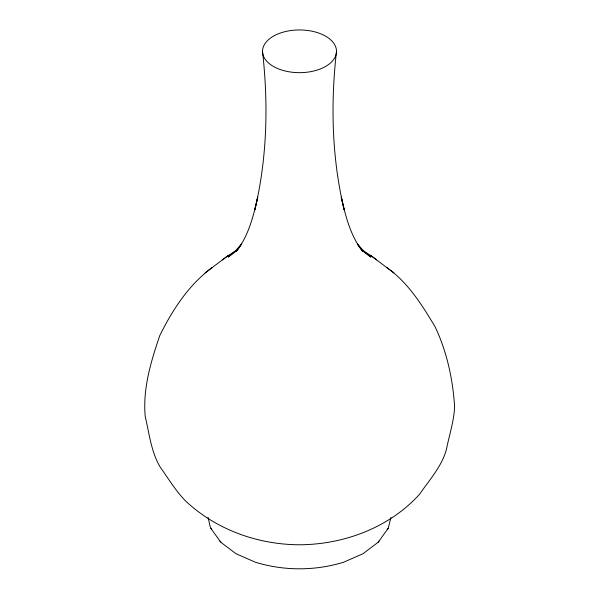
<?xml version="1.0" encoding="UTF-8"?>
<svg xmlns="http://www.w3.org/2000/svg" width="599" height="599" viewBox="0 0 599 599"><rect width="100%" height="100%" fill="white"/><g stroke="black" fill="none" stroke-linecap="round" stroke-linejoin="round"><path stroke-width="0.9" d="M336.496 51.312A36.996 21.362 0 0 1 281.006 69.806A36.996 21.362 0 0 1 281.006 32.81A36.996 21.362 0 0 1 336.496 51.312C330.513 104.061 331.794 158.076 344.193 209.852L341.265 197.093C345.578 216.239 350.505 235.991 362.889 251.73L357.341 243.995M390.915 517.424L388.197 528.311L378.231 542.2L362.919 553.761L343.601 562.229C314.992 570.997 284.008 570.997 255.399 562.229L236.081 553.761L221.832 543.038L219.975 541.099M241.659 243.995L236.111 251.73C248.495 235.991 253.422 216.239 257.735 197.093L254.807 209.852C267.206 158.076 268.487 104.061 262.504 51.312M387.306 529.538L388.197 528.311M378.231 542.2L379.025 541.099M241.584 243.92L235.939 250.33L228.234 257.106L234.771 252.186M212.143 267.588C188.812 284.697 172.445 309.938 159.783 335.567C150.955 361.452 142.592 389.013 145.243 416.627C149.331 433.609 151.068 451.616 160.083 466.928C168.207 478.346 175.485 490.514 185.233 500.644C215.857 529.613 257.615 544.603 299.5 544.776C344.051 544.543 389.328 527.607 419.599 494.25C429.423 479.836 441.867 466.471 446.48 449.205C449.25 435.046 454.042 421.172 454.604 406.661C452.896 379.294 446.869 351.598 435.069 326.732C422.018 304.943 407.979 282.443 386.857 267.588M222.446 259.861L228.174 255.526L235.729 250.966M205.128 272.897L228.174 255.526M363.271 250.966L370.826 255.526L393.872 272.897M364.229 252.186L370.766 257.106L363.061 250.33L357.416 243.92M370.826 255.526L376.554 259.861M208.085 517.424L210.249 526.918L211.694 529.538M210.803 528.311L220.769 542.2"/></g></svg>
